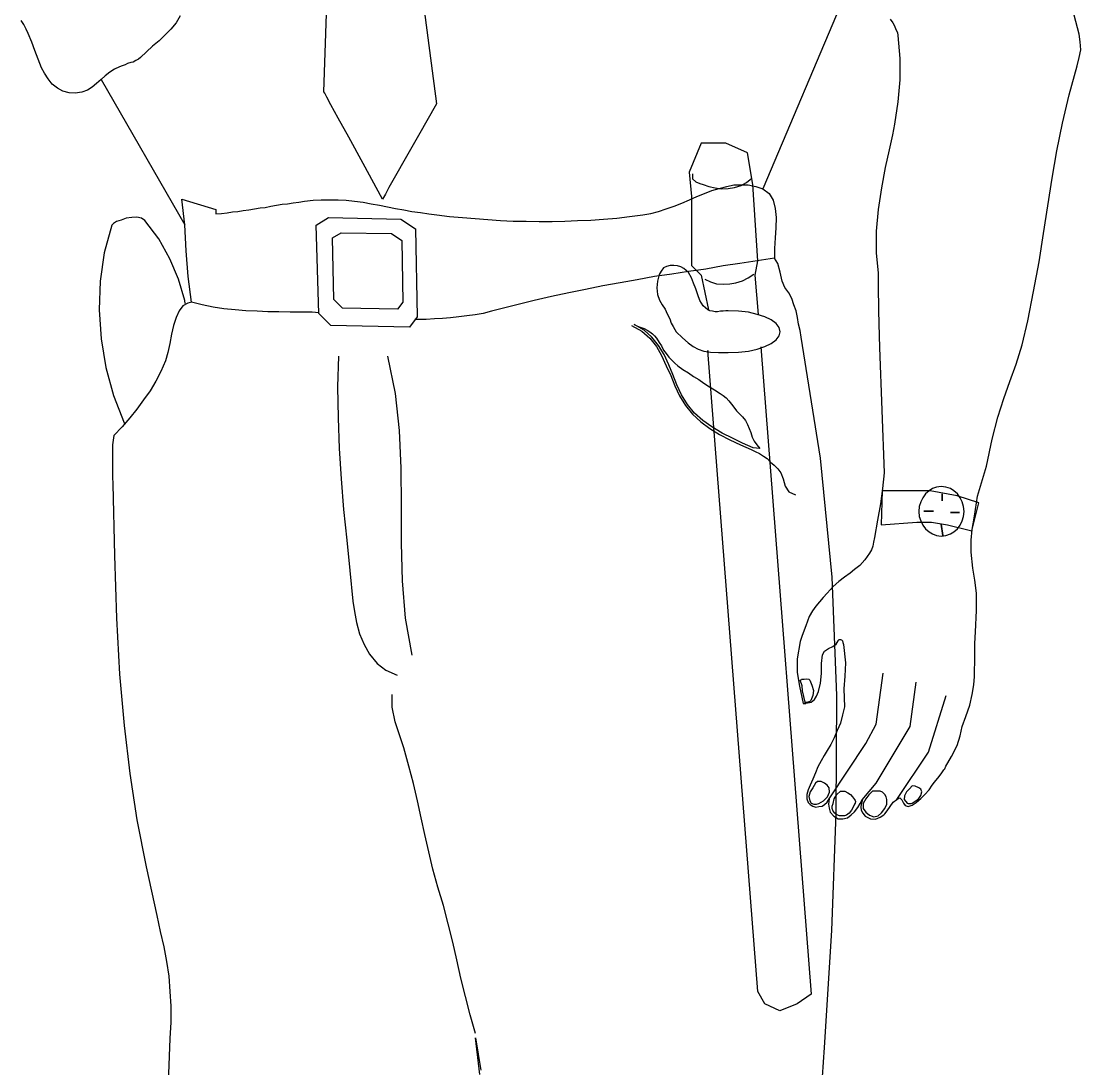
# Model space of a CAD drawing. Extents: x 3.3 to 3.87, y 0.96 to 2.78.
# Drawn here: x 3.326 to 3.87, y 1.587 to 2.125 of the extents above; entities that cross this region are included whole.
import ezdxf

# ---------------------------------------------------------------- set-up
doc = ezdxf.new("R2010")
doc.units = 0
doc.header["$MEASUREMENT"] = 0
doc.layers.add('INS__ELECTRICA', color=161, linetype='CONTINUOUS')
doc.layers.add('PERSONAS', color=21, linetype='CONTINUOUS')

# ---------------------------------------------------------------- blocks, each defined once
blk = doc.blocks.new('POLICIA')
at = {"layer": 'PERSONAS'}
for p, q in [((39.10277, 16.08666), (39.05669, 15.97752)), ((38.71671, 16.03379), (38.75963, 15.95919))]:
    blk.add_line(p, q, dxfattribs=at)
at = {"layer": 'PERSONAS', "linetype": 'CONTINUOUS'}
for points in [[(38.88004, 16.08928), (38.88894, 16.02122), (38.87977, 16.005), (38.87297, 15.99296), (38.86799, 15.98431), (38.86458, 15.9783), (38.86276, 15.9749), (38.86171, 15.97307), (38.86119, 15.97227), (38.86119, 15.97227), (38.85125, 15.9906), (38.84391, 16.0042), (38.83841, 16.0139), (38.83475, 16.0207), (38.83265, 16.02462), (38.83161, 16.02672), (38.83109, 16.02751), (38.83109, 16.02751), (38.83239, 16.06755)], [(38.75727, 16.0665), (38.75518, 16.06284), (38.75256, 16.0597), (38.74968, 16.05682), (38.74655, 16.05368), (38.74314, 16.0508), (38.74, 16.04792), (38.73686, 16.04504), (38.73581, 16.04425), (38.73451, 16.04347), (38.7332, 16.04269), (38.73189, 16.04242), (38.73031, 16.04191), (38.72901, 16.04138), (38.72744, 16.04086), (38.72613, 16.04033), (38.72351, 16.03902), (38.72116, 16.03746), (38.7188, 16.03562), (38.71671, 16.03379), (38.71435, 16.0317), (38.71199, 16.02986), (38.70964, 16.02829), (38.70676, 16.02725), (38.70336, 16.02672), (38.70022, 16.02698), (38.69707, 16.02776), (38.6942, 16.02934), (38.69157, 16.03143), (38.68948, 16.03405), (38.68765, 16.03693), (38.68608, 16.0398), (38.68425, 16.04425), (38.68267, 16.0487), (38.68111, 16.0529), (38.67927, 16.05735), (38.67823, 16.0597), (38.67692, 16.06205), (38.67561, 16.06415)], [(39.1716, 15.83513), (39.17448, 15.84899), (39.17736, 15.86025), (39.1805, 15.86993), (39.18364, 15.87858), (39.18678, 15.88748), (39.18992, 15.89742), (39.19281, 15.90972), (39.19568, 15.9249), (39.19857, 15.94008), (39.20092, 15.95474), (39.20302, 15.96887), (39.20537, 15.98301), (39.20772, 15.99714), (39.2106, 16.01128), (39.21401, 16.02594), (39.21819, 16.04086), (39.21924, 16.04504), (39.22002, 16.04897), (39.21977, 16.05315), (39.21924, 16.05708), (39.21662, 16.06676)], [(39.12213, 16.06467), (39.12344, 16.06284), (39.12423, 16.06127), (39.12501, 16.05944), (39.1258, 16.05787), (39.12606, 16.0563), (39.12711, 16.04452), (39.12711, 16.03352), (39.12606, 16.02227), (39.12423, 16.01076), (39.12319, 16.00526), (39.12161, 15.99766), (39.11952, 15.98851), (39.11769, 15.97803), (39.11585, 15.96704), (39.1148, 15.95579), (39.1148, 15.94479), (39.11585, 15.93432), (39.11585, 15.92804), (39.11611, 15.91496), (39.11638, 15.90213), (39.11663, 15.89611), (39.11899, 15.83172), (39.11821, 15.82361), (39.11716, 15.81575), (39.11559, 15.80739), (39.11402, 15.79849), (39.11349, 15.79614), (39.11324, 15.79404), (39.11245, 15.7922), (39.1114, 15.79038), (39.10904, 15.78697), (39.10643, 15.7841), (39.10381, 15.782), (39.10145, 15.78017), (39.09858, 15.77807), (39.09569, 15.77598), (39.09282, 15.77336), (39.08968, 15.76997), (39.08759, 15.76761), (39.08575, 15.76552), (39.08392, 15.76316), (39.08209, 15.7608), (39.08052, 15.75792), (39.07869, 15.75321), (39.07685, 15.74824), (39.0758, 15.7451), (39.07424, 15.7362), (39.07424, 15.72913), (39.07554, 15.72207), (39.07738, 15.71317), (39.07764, 15.71317), (39.0779, 15.71317), (39.07816, 15.71317), (39.07869, 15.71317), (39.07842, 15.71317), (39.07842, 15.71317), (39.07816, 15.71317), (39.0779, 15.71317), (39.08156, 15.71395), (39.08314, 15.71526), (39.08418, 15.71709), (39.08523, 15.71944), (39.08628, 15.72363), (39.0868, 15.72861), (39.0868, 15.73384), (39.08732, 15.73829), (39.08837, 15.74012), (39.09046, 15.74143), (39.09256, 15.74247), (39.09438, 15.74379), (39.09491, 15.74457), (39.09544, 15.74536), (39.09569, 15.74614), (39.09649, 15.74614), (39.09701, 15.74588), (39.09753, 15.74536), (39.09779, 15.74457), (39.09805, 15.74352), (39.0991, 15.7341), (39.09883, 15.7273), (39.09832, 15.72075), (39.09858, 15.71159), (39.09753, 15.70741), (39.09649, 15.70322), (39.09491, 15.69929), (39.09334, 15.69562), (39.09151, 15.69223), (39.08968, 15.68908), (39.08811, 15.68647), (39.08654, 15.68385), (39.08497, 15.68071), (39.08366, 15.67757), (39.08235, 15.67443), (39.08105, 15.67128), (39.07999, 15.66893), (39.07921, 15.66658), (39.07921, 15.66422), (39.07999, 15.66238), (39.08105, 15.66133), (39.08235, 15.66055), (39.08392, 15.66003), (39.08548, 15.66029), (39.08706, 15.66055), (39.08837, 15.66133), (39.08968, 15.66264), (39.09073, 15.66422), (39.09046, 15.6616), (39.09073, 15.65951), (39.09125, 15.65741), (39.09308, 15.65532), (39.09544, 15.65401), (39.09779, 15.65401), (39.10014, 15.65453), (39.10198, 15.6561), (39.10381, 15.65768), (39.10539, 15.65977), (39.10669, 15.66186), (39.10773, 15.66369), (39.10773, 15.66343), (39.10748, 15.66264), (39.10722, 15.6616), (39.10695, 15.66003), (39.10722, 15.65846), (39.108, 15.65688), (39.10931, 15.65532), (39.11193, 15.65401), (39.11454, 15.65375), (39.1169, 15.65479), (39.11874, 15.6561), (39.11925, 15.65663), (39.12056, 15.65819), (39.12213, 15.66029), (39.1237, 15.66264), (39.12553, 15.66395), (39.12711, 15.66474), (39.12815, 15.66369), (39.12894, 15.66213), (39.12973, 15.66082), (39.13129, 15.66029), (39.13339, 15.66108), (39.13548, 15.66238), (39.13783, 15.66448), (39.13993, 15.66658), (39.14203, 15.66893), (39.1436, 15.67128), (39.14491, 15.67285), (39.14726, 15.67573), (39.14857, 15.67757), (39.14936, 15.67861), (39.14962, 15.67913), (39.15014, 15.67966), (39.15067, 15.68097), (39.15171, 15.6828), (39.15354, 15.68594), (39.15643, 15.6917), (39.15799, 15.69668), (39.15904, 15.70138), (39.16088, 15.70662), (39.16297, 15.71237), (39.16428, 15.71787), (39.16506, 15.72285), (39.16533, 15.72703), (39.16558, 15.73777), (39.16558, 15.74405), (39.16584, 15.75006), (39.16637, 15.76107), (39.16637, 15.76997), (39.16558, 15.77651), (39.16453, 15.78279), (39.16375, 15.7909), (39.16375, 15.79718), (39.16428, 15.80268), (39.16533, 15.80948), (39.16689, 15.81968), (39.1716, 15.83513)], [(39.05435, 15.91313), (39.05277, 15.93327), (39.05408, 15.94061), (39.05146, 15.97986), (39.04884, 15.9961), (39.03759, 16.00107), (39.02503, 16.00107), (39.01875, 15.98615), (39.02005, 15.97359), (39.02005, 15.9571), (39.02005, 15.93825), (39.02503, 15.93327), (39.0287, 15.91548), (39.0287, 15.91548), (39.0287, 15.91548)], [(39.02058, 15.98536), (39.02058, 15.98275), (39.02215, 15.98117), (39.02425, 15.98039), (39.02607, 15.97986), (39.02895, 15.97882), (39.0321, 15.97803), (39.0355, 15.97752), (39.0389, 15.97777), (39.04204, 15.9783), (39.04545, 15.97935), (39.04832, 15.98091), (39.05094, 15.98301)], [(38.82847, 15.91391), (38.82507, 15.91417), (38.81931, 15.91417), (38.81381, 15.91417), (38.80805, 15.91443), (38.8023, 15.91443), (38.7968, 15.91469), (38.79104, 15.91496), (38.78555, 15.91548), (38.77979, 15.916), (38.77429, 15.91679), (38.76853, 15.9181), (38.76303, 15.91941), (38.76146, 15.93249), (38.76041, 15.94584), (38.75963, 15.95919), (38.75806, 15.97227), (38.7756, 15.96704), (38.7756, 15.96651), (38.7756, 15.966), (38.7756, 15.96521), (38.7756, 15.96469), (38.77848, 15.96495), (38.78135, 15.96521), (38.78424, 15.96573), (38.78686, 15.966), (38.78973, 15.96651), (38.79261, 15.96678), (38.79549, 15.96731), (38.79837, 15.96783), (38.80099, 15.96809), (38.80386, 15.96862), (38.80675, 15.96914), (38.80962, 15.96966), (38.8125, 15.96992), (38.81538, 15.97045), (38.81826, 15.97071), (38.82114, 15.97123), (38.82559, 15.97176), (38.82978, 15.97201), (38.83423, 15.97201), (38.83841, 15.97201), (38.8426, 15.97176), (38.8468, 15.97123), (38.85125, 15.97071), (38.85543, 15.96992), (38.85962, 15.96914), (38.8638, 15.96835), (38.86799, 15.96757), (38.87218, 15.96678), (38.87637, 15.966), (38.88082, 15.96547), (38.885, 15.96469), (38.88919, 15.96417), (38.89573, 15.96338), (38.90228, 15.96286), (38.90883, 15.96233), (38.91537, 15.96181), (38.92191, 15.96128), (38.92845, 15.96102), (38.93499, 15.96102), (38.94179, 15.96076), (38.94834, 15.96076), (38.95488, 15.96102), (38.96142, 15.96128), (38.96823, 15.96155), (38.97477, 15.96206), (38.98158, 15.96259), (38.98812, 15.96338), (38.99493, 15.96417), (38.99911, 15.96495), (39.00304, 15.966), (39.00696, 15.96731), (39.01115, 15.96862), (39.01508, 15.97018), (39.019, 15.97201), (39.02267, 15.97359), (39.0266, 15.97516), (39.03052, 15.97672), (39.03419, 15.97777), (39.03811, 15.97882), (39.04178, 15.97961), (39.04545, 15.97961), (39.0491, 15.97961), (39.05304, 15.97882), (39.05669, 15.97752), (39.05984, 15.97516), (39.06194, 15.97176), (39.06298, 15.96757), (39.0635, 15.96286), (39.06325, 15.95762), (39.06298, 15.95238), (39.06272, 15.94689), (39.06272, 15.94192), (39.05382, 15.94061), (39.04492, 15.9393), (39.03628, 15.93799), (39.02738, 15.93642), (39.01849, 15.93511), (39.00985, 15.9338), (39.00095, 15.93249), (38.99205, 15.93093), (38.98341, 15.92935), (38.97451, 15.92778), (38.96561, 15.92595), (38.95697, 15.92412), (38.94807, 15.92228), (38.93917, 15.92019), (38.93028, 15.9181), (38.92138, 15.91574), (38.9172, 15.91469), (38.91301, 15.91365), (38.90883, 15.91286), (38.90463, 15.91234), (38.90045, 15.91182), (38.89626, 15.91129), (38.89207, 15.91103), (38.88789, 15.91077), (38.88369, 15.91051), (38.87951, 15.91051), (38.87793, 15.91051), (38.87793, 15.91051)], [(38.75989, 15.91862), (38.75963, 15.92019), (38.75649, 15.93118), (38.75204, 15.94166), (38.74628, 15.95186), (38.73921, 15.96128), (38.73738, 15.96259), (38.73502, 15.96312), (38.73241, 15.96286), (38.72953, 15.96259), (38.72691, 15.96155), (38.72456, 15.96076), (38.72299, 15.95972), (38.7222, 15.95893), (38.71827, 15.94479), (38.71618, 15.93013), (38.71566, 15.91548), (38.71671, 15.90056), (38.71906, 15.8859), (38.72299, 15.87151), (38.72848, 15.85737), (38.72875, 15.85685), (38.72875, 15.85685)], [(38.82847, 15.91365), (38.82716, 15.95893), (38.83345, 15.96286), (38.87061, 15.96206), (38.8782, 15.9571), (38.87899, 15.91182), (38.87506, 15.90658), (38.83475, 15.90737), (38.82847, 15.91365)], [(38.83632, 15.92072), (38.83554, 15.95238), (38.83999, 15.955), (38.86589, 15.95474), (38.87114, 15.95107), (38.87166, 15.91941), (38.86903, 15.91574), (38.84077, 15.91627), (38.83632, 15.92072)], [(38.7633, 15.91941), (38.7612, 15.91888), (38.75858, 15.91758), (38.75676, 15.91496), (38.75518, 15.91155), (38.75387, 15.90737), (38.75282, 15.90292), (38.75204, 15.8982), (38.751, 15.89349), (38.74968, 15.88931), (38.74733, 15.88381), (38.74471, 15.87883), (38.74183, 15.87386), (38.73843, 15.86915), (38.73502, 15.86444), (38.73136, 15.85999), (38.72744, 15.85528), (38.72325, 15.85083), (38.72247, 15.84612), (38.72247, 15.83774), (38.72247, 15.82963), (38.72272, 15.82596), (38.72351, 15.78933), (38.72456, 15.75713), (38.72613, 15.72834), (38.72848, 15.70191), (38.73136, 15.6773), (38.73502, 15.65348), (38.73974, 15.6294), (38.74523, 15.60428), (38.74706, 15.59616), (38.7489, 15.58831), (38.75021, 15.58072), (38.75151, 15.57313), (38.75204, 15.56528), (38.75256, 15.55769), (38.75256, 15.54957), (38.75204, 15.5412), (38.751, 15.51398)], [(38.91118, 15.52261), (38.90908, 15.54146), (38.91039, 15.53308), (38.9117, 15.52497)], [(39.08418, 15.47629), (39.08837, 15.53649), (39.09204, 15.59669), (39.09438, 15.65688), (39.09465, 15.71735), (39.09229, 15.77807), (39.08628, 15.83931), (39.07633, 15.90134), (39.0758, 15.90475), (39.07502, 15.90815), (39.07449, 15.91155), (39.07371, 15.91496), (39.07266, 15.9181), (39.07162, 15.92124), (39.07004, 15.92412), (39.06795, 15.927), (39.06664, 15.93013), (39.06559, 15.93485), (39.06429, 15.9393), (39.06272, 15.94192), (39.06272, 15.94192)], [(39.01221, 15.90423), (39.01535, 15.90108), (39.01822, 15.89847), (39.02084, 15.89663), (39.02345, 15.89533), (39.02634, 15.89428), (39.02974, 15.89375), (39.03393, 15.89349), (39.0389, 15.89349), (39.04414, 15.89375), (39.04937, 15.89428), (39.05382, 15.89533), (39.05774, 15.89663), (39.06089, 15.8982), (39.0635, 15.90003), (39.06508, 15.90213), (39.06559, 15.90423), (39.06508, 15.90632), (39.0635, 15.90841), (39.06089, 15.91024), (39.05774, 15.91182), (39.05382, 15.91313), (39.04937, 15.91417), (39.04414, 15.91469), (39.0389, 15.91496), (39.03759, 15.91496), (39.03628, 15.91469), (39.03497, 15.91469), (39.0334, 15.91443), (39.0321, 15.91443), (39.03079, 15.91469), (39.02948, 15.91496), (39.02843, 15.91548), (39.02607, 15.91758), (39.02425, 15.92019), (39.0232, 15.92307), (39.02215, 15.92621), (39.0211, 15.92909), (39.02005, 15.93197), (39.01849, 15.93458), (39.01613, 15.93668), (39.01455, 15.93747), (39.01273, 15.93799), (39.0109, 15.93825), (39.00906, 15.93825), (39.00723, 15.93772), (39.00565, 15.93694), (39.00435, 15.93538), (39.00331, 15.93354), (39.00252, 15.93013), (39.00225, 15.92673), (39.00252, 15.92333), (39.00356, 15.92045), (39.00487, 15.9181), (39.00645, 15.91574), (39.00749, 15.91338), (39.0088, 15.91077), (39.00959, 15.90868), (39.01063, 15.90684), (39.01141, 15.90528), (39.01221, 15.90423)], [(39.02686, 15.93118), (39.02974, 15.92987), (39.03288, 15.92882), (39.03628, 15.92857), (39.03969, 15.92882), (39.04283, 15.92935), (39.04623, 15.9304), (39.0491, 15.93197), (39.05199, 15.9338)], [(39.05173, 15.84454), (39.04623, 15.8469), (39.041, 15.84952), (39.03576, 15.85213), (39.03052, 15.85528), (39.02581, 15.85869), (39.02162, 15.86234), (39.01796, 15.86679), (39.01482, 15.87177), (39.01246, 15.877), (39.01037, 15.88223), (39.00828, 15.88721), (39.00592, 15.89244), (39.00304, 15.89716), (38.99964, 15.90134), (38.99571, 15.90501), (38.99048, 15.90789), (38.99231, 15.9071), (38.99414, 15.90632), (38.99571, 15.90579), (38.99728, 15.90501), (38.99859, 15.90423), (38.9999, 15.90317), (39.00095, 15.90213), (39.002, 15.90083), (39.00331, 15.89872), (39.00461, 15.89689), (39.00565, 15.8948), (39.00696, 15.89297), (39.00828, 15.89113), (39.00985, 15.88957), (39.01141, 15.88799), (39.01299, 15.88668), (39.0156, 15.88486), (39.01849, 15.88303), (39.0211, 15.88119), (39.02372, 15.87962), (39.02634, 15.87778), (39.02921, 15.87596), (39.03183, 15.87438), (39.03471, 15.87255), (39.03628, 15.87151), (39.03785, 15.8702), (39.03916, 15.86863), (39.04047, 15.86706), (39.04178, 15.86548), (39.04309, 15.86365), (39.04466, 15.86209), (39.04623, 15.86051), (39.04779, 15.85869), (39.04884, 15.85658), (39.04963, 15.85449), (39.05042, 15.8524), (39.0512, 15.85004), (39.05224, 15.84795), (39.05355, 15.84612), (39.05513, 15.84429), (39.05173, 15.84454)], [(38.98917, 15.90737), (38.99441, 15.90448), (38.99859, 15.90083), (39.002, 15.89663), (39.00461, 15.89193), (39.00696, 15.88668), (39.00932, 15.88172), (39.01141, 15.87648), (39.01377, 15.87124), (39.01691, 15.86627), (39.02058, 15.86182), (39.02476, 15.85789), (39.02948, 15.85449), (39.03445, 15.85135), (39.03969, 15.84874), (39.04518, 15.84612), (39.05068, 15.84376), (39.05277, 15.84272), (39.05487, 15.84167), (39.05696, 15.84036), (39.0588, 15.83905), (39.06063, 15.83722), (39.06245, 15.83564), (39.06429, 15.83382), (39.06586, 15.83172), (39.06717, 15.82858), (39.06821, 15.82492), (39.07004, 15.82204), (39.07345, 15.82047)], [(38.83868, 15.89166), (38.83815, 15.87596), (38.83841, 15.85999), (38.83894, 15.84429), (38.83999, 15.82858), (38.84129, 15.81288), (38.84286, 15.79718), (38.84444, 15.78148), (38.846, 15.76577), (38.8468, 15.76054), (38.84784, 15.75478), (38.84941, 15.74902), (38.85176, 15.74352), (38.85464, 15.73855), (38.85857, 15.73384), (38.86302, 15.73044), (38.86878, 15.72782)], [(38.8638, 15.89166), (38.86773, 15.87255), (38.86983, 15.85344), (38.87061, 15.83408), (38.87087, 15.81497), (38.87087, 15.79561), (38.87139, 15.77624), (38.87297, 15.75713), (38.87637, 15.73803)], [(39.05565, 15.89638), (39.08156, 15.56397), (39.07424, 15.559), (39.06534, 15.55533), (39.05774, 15.559), (39.05408, 15.56528), (39.02843, 15.89454), (39.02843, 15.89402)], [(39.11794, 15.82256), (39.11743, 15.80503), (39.13574, 15.80635), (39.14333, 15.80635), (39.15145, 15.80503), (39.16401, 15.8019), (39.16767, 15.81628), (39.15643, 15.81994), (39.14255, 15.82256), (39.12998, 15.82256), (39.11794, 15.82256)], [(39.14831, 15.79927), (39.15067, 15.79954), (39.15302, 15.80032), (39.15485, 15.80137), (39.15668, 15.80294), (39.15799, 15.80477), (39.15904, 15.80713), (39.15983, 15.80922), (39.16008, 15.81183), (39.15983, 15.81444), (39.15904, 15.8168), (39.15799, 15.81889), (39.15668, 15.82099), (39.15485, 15.82256), (39.15302, 15.82361), (39.15067, 15.82439), (39.14831, 15.82465), (39.14595, 15.82439), (39.14386, 15.82361), (39.14203, 15.82256), (39.14019, 15.82099), (39.13888, 15.81889), (39.13783, 15.8168), (39.13705, 15.81444), (39.13679, 15.81183), (39.13705, 15.80922), (39.13783, 15.80713), (39.13888, 15.80477), (39.14019, 15.80294), (39.14203, 15.80137), (39.14386, 15.80032), (39.14595, 15.79954), (39.14831, 15.79927)], [(39.14883, 15.82099), (39.14883, 15.81733), (39.14883, 15.82099)], [(39.14883, 15.82099), (39.14883, 15.81733)], [(39.13941, 15.8121), (39.14438, 15.8121), (39.13941, 15.8121)], [(39.13941, 15.8121), (39.14438, 15.8121)], [(39.15302, 15.8113), (39.15773, 15.8113), (39.15302, 15.8113)], [(39.15302, 15.8113), (39.15773, 15.8113)], [(39.14831, 15.8053), (39.14909, 15.79954), (39.14831, 15.8053)], [(39.14831, 15.8053), (39.14909, 15.79954)], [(39.09073, 15.66422), (39.10957, 15.69275), (39.1148, 15.70269), (39.11847, 15.72887)], [(39.0766, 15.72572), (39.0779, 15.72572), (39.07921, 15.72599), (39.08025, 15.72572), (39.08078, 15.7252), (39.08183, 15.72258), (39.08261, 15.71997), (39.08235, 15.71735), (39.0813, 15.71473), (39.08078, 15.71421), (39.07973, 15.71395), (39.07894, 15.71368), (39.07842, 15.71395), (39.07764, 15.71682), (39.07711, 15.71971), (39.07685, 15.72232), (39.0758, 15.7252), (39.07607, 15.7252), (39.07633, 15.72547), (39.07633, 15.72547), (39.0766, 15.72572)], [(39.10773, 15.66369), (39.1148, 15.67233), (39.13234, 15.70138), (39.13548, 15.72416)], [(38.90908, 15.54381), (38.90621, 15.55324), (38.90385, 15.56266), (38.90149, 15.57209), (38.8994, 15.5815), (38.89731, 15.59067), (38.89495, 15.60009), (38.89259, 15.60951), (38.88972, 15.61894), (38.8871, 15.62809), (38.885, 15.63699), (38.88291, 15.64589), (38.88108, 15.65453), (38.87924, 15.66317), (38.87715, 15.67207), (38.87479, 15.68097), (38.87218, 15.69039), (38.87009, 15.69668), (38.86773, 15.70374), (38.86616, 15.71133), (38.86616, 15.71787)], [(39.12553, 15.66395), (39.14177, 15.6883), (39.15093, 15.71735)], [(39.08366, 15.67233), (39.08235, 15.66998), (39.08105, 15.66788), (39.08025, 15.66553), (39.08078, 15.66317), (39.08156, 15.66213), (39.08287, 15.6616), (39.08418, 15.6616), (39.08548, 15.66186), (39.08784, 15.66317), (39.08993, 15.66527), (39.09099, 15.66762), (39.09073, 15.66998), (39.08968, 15.67128), (39.08837, 15.67233), (39.08654, 15.67312), (39.0847, 15.67312), (39.08366, 15.67233)], [(39.13208, 15.66945), (39.13051, 15.66788), (39.12946, 15.66578), (39.1292, 15.66395), (39.13077, 15.66213), (39.13129, 15.66186), (39.13208, 15.66186), (39.13287, 15.66186), (39.13339, 15.66213), (39.13522, 15.66317), (39.13679, 15.66448), (39.13783, 15.66605), (39.13836, 15.66788), (39.13783, 15.66919), (39.13679, 15.66998), (39.13496, 15.67076), (39.13339, 15.67103), (39.13208, 15.66945)], [(39.09282, 15.66186), (39.09334, 15.66422), (39.09465, 15.66658), (39.09649, 15.66814), (39.09883, 15.66814), (39.10041, 15.66736), (39.10172, 15.66658), (39.10277, 15.66527), (39.10381, 15.66395), (39.10408, 15.66343), (39.10434, 15.66291), (39.10408, 15.66213), (39.10381, 15.6616), (39.10303, 15.66003), (39.10224, 15.65846), (39.10094, 15.65688), (39.09963, 15.65584), (39.09858, 15.65558), (39.09727, 15.65558), (39.09596, 15.65558), (39.09465, 15.6561), (39.0936, 15.65688), (39.09282, 15.65793), (39.09229, 15.65924), (39.09229, 15.66055), (39.09282, 15.66186)], [(39.11298, 15.66814), (39.11114, 15.66631), (39.10957, 15.66422), (39.10826, 15.66186), (39.10826, 15.65924), (39.10957, 15.65741), (39.1114, 15.65584), (39.11376, 15.65506), (39.11585, 15.65558), (39.11769, 15.65715), (39.11925, 15.65924), (39.1203, 15.6616), (39.1203, 15.66395), (39.12004, 15.66527), (39.11925, 15.66658), (39.11821, 15.66762), (39.1169, 15.66814), (39.11298, 15.66814)]]:
    blk.add_lwpolyline(points, dxfattribs=at)

msp = doc.modelspace()

# ---------------------------------------------------------------- block references
at = {"layer": 'INS__ELECTRICA', "color": 190}
msp.add_blockref('POLICIA', (-35.34958, -13.93868), dxfattribs=at)

doc.saveas('drawing.dxf')
